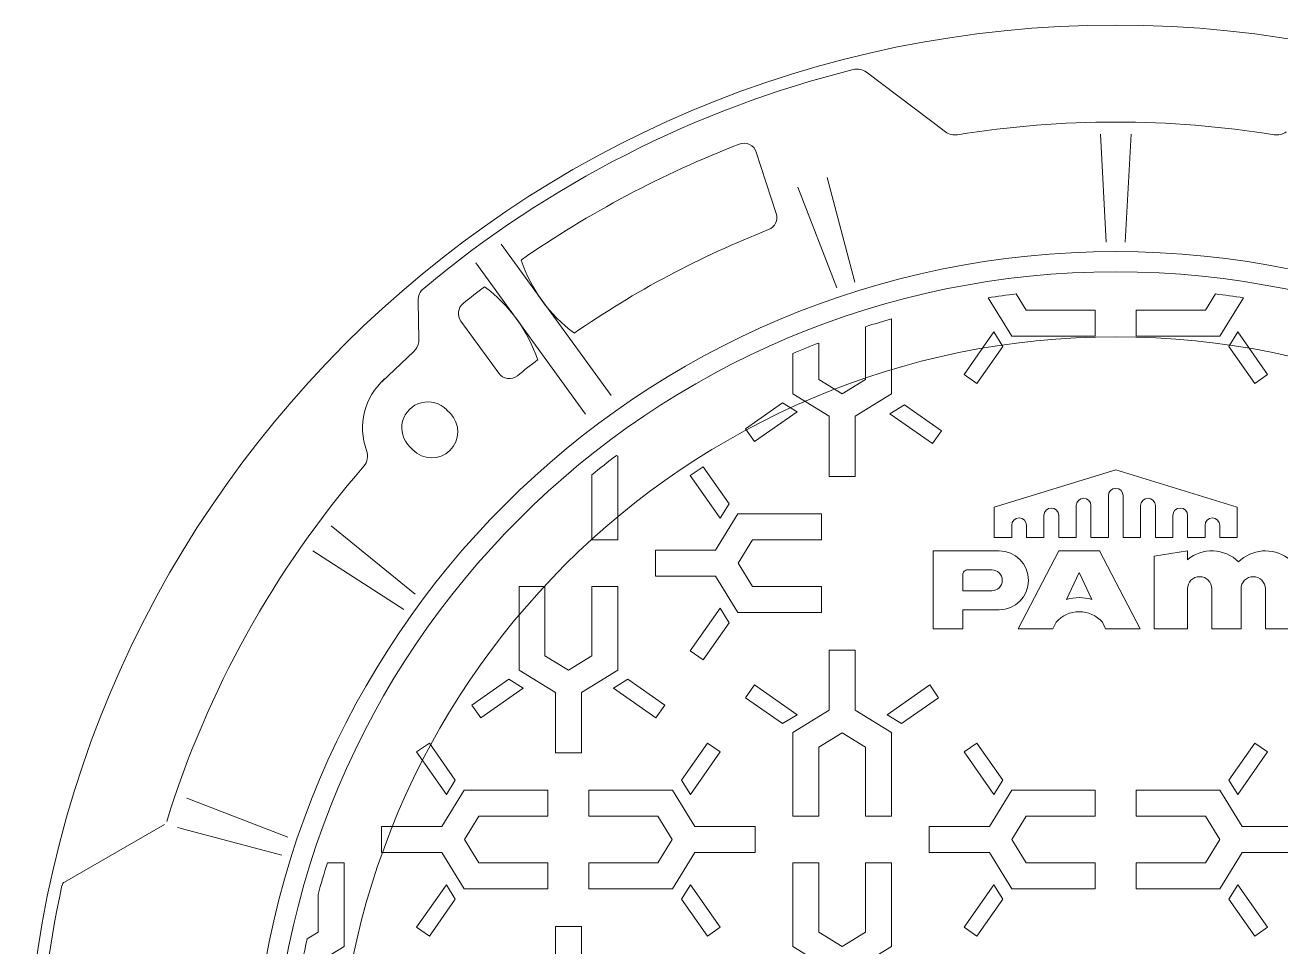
# Model space of a CAD drawing. Header units: millimetres. Extents: x -27423 to 48863, y 100 to 694.
# Drawn here: x 1252.645 to 1256.952, y 500.993 to 504.154 of the extents above; entities that cross this region are included whole.
import ezdxf

# ---------------------------------------------------------------- set-up
doc = ezdxf.new("R2010")
doc.units = ezdxf.units.MM
doc.layers.add('SGC-Conexoes (Linhas Externas)', color=6, linetype='Continuous', lineweight=9)

# ---------------------------------------------------------------- blocks, each defined once
blk = doc.blocks.new('BB-1-LC01-N0-D0-S0', base_point=(-177731.04, -35526.77))
at = {"layer": 'SGC-Conexoes (Linhas Externas)'}
for p, q in [((-177796.6, -35147.85), (-177827.05, -35124.91)), ((-177734.68, -35190.38), (-177736.97, -35148.79)), ((-177734.68, -35190.38), (-177736.97, -35148.79)), ((-177727.4, -35190.38), (-177725.1, -35148.79)), ((-177727.4, -35190.38), (-177725.1, -35148.79)), ((-177861.81, -35179.3), (-177869.48, -35155.71)), ((-177831.52, -35205.72), (-177842.19, -35165.46)), ((-177838.45, -35207.97), (-177853.48, -35169.12)), ((-177967.75, -35191.15), (-177925.4, -35249.44)), ((-177977.53, -35198.25), (-177935.18, -35256.54)), ((-177999.45, -35227.94), (-177999.71, -35212.88)), ((-177780.22, -35211.77), (-177771.13, -35226.57)), ((-177769.41, -35210.27), (-177765.54, -35216.57)), ((-177692.67, -35210.27), (-177696.54, -35216.57)), ((-177681.85, -35211.77), (-177690.94, -35226.57)), ((-177738.94, -35216.57), (-177765.54, -35216.57)), ((-177738.94, -35226.57), (-177738.94, -35216.57)), ((-177738.94, -35216.57), (-177738.94, -35218.07)), ((-177723.14, -35216.57), (-177696.54, -35216.57)), ((-177723.14, -35226.57), (-177723.14, -35216.57)), ((-177723.14, -35216.57), (-177723.14, -35218.07)), ((-177968.67, -35240.8), (-177983.25, -35220.74)), ((-177827.44, -35222.88), (-177827.44, -35243.17)), ((-177817.44, -35219.88), (-177817.44, -35248.76)), ((-177738.94, -35226.57), (-177738.94, -35221.57)), ((-177723.14, -35226.57), (-177723.14, -35221.57)), ((-177778.01, -35224.92), (-177789.48, -35241.3)), ((-177778.01, -35224.92), (-177774.58, -35230.49)), ((-177738.94, -35226.57), (-177771.13, -35226.57)), ((-177738.94, -35226.57), (-177738.94, -35225.07)), ((-177738.94, -35226.57), (-177738.94, -35226.57)), ((-177723.14, -35226.57), (-177723.14, -35225.07)), ((-177723.14, -35226.57), (-177690.94, -35226.57)), ((-177723.14, -35226.57), (-177723.14, -35226.57)), ((-177684.06, -35224.92), (-177687.49, -35230.49)), ((-177684.06, -35224.92), (-177672.59, -35241.3)), ((-178013.72, -35244.08), (-178001.35, -35232.45)), ((-177855.44, -35233.22), (-177855.44, -35248.76)), ((-177845.44, -35229.18), (-177845.44, -35243.17)), ((-177845.44, -35229.18), (-177845.44, -35241.26)), ((-177774.58, -35230.49), (-177784.56, -35244.74)), ((-177687.49, -35230.49), (-177677.51, -35244.74)), ((-177836.44, -35248.7), (-177845.44, -35243.17)), ((-177836.44, -35248.7), (-177827.44, -35243.17)), ((-177789.48, -35241.3), (-177784.56, -35244.74)), ((-177672.59, -35241.3), (-177677.51, -35244.74)), ((-177859.36, -35252.21), (-177873.61, -35262.19)), ((-177853.79, -35255.64), (-177859.36, -35252.21)), ((-177841.44, -35257.36), (-177855.44, -35248.76)), ((-177831.44, -35257.36), (-177817.44, -35248.76)), ((-177987.28, -35256.28), (-177988.71, -35254.86)), ((-177853.79, -35255.64), (-177870.17, -35267.11)), ((-177841.44, -35280.57), (-177841.44, -35257.36)), ((-177831.44, -35280.57), (-177831.44, -35257.36)), ((-177818.01, -35256.39), (-177812.44, -35252.97)), ((-177818.01, -35256.39), (-177812.44, -35252.97)), ((-177818.01, -35256.39), (-177801.63, -35267.86)), ((-177812.44, -35252.97), (-177798.19, -35262.94)), ((-177870.17, -35267.11), (-177873.61, -35262.19)), ((-177801.63, -35267.86), (-177798.19, -35262.94)), ((-178001.52, -35270.52), (-178002.95, -35269.1)), ((-177923.33, -35272.47), (-177922.84, -35272.77)), ((-177922.84, -35304.97), (-177922.84, -35272.77)), ((-177894.88, -35280.23), (-177889.96, -35276.79)), ((-177879.98, -35291.04), (-177889.96, -35276.79)), ((-177932.84, -35304.97), (-177932.84, -35279.95)), ((-177932.84, -35304.97), (-177932.84, -35280.27)), ((-177883.41, -35296.61), (-177894.88, -35280.23)), ((-177836.44, -35280.57), (-177841.44, -35280.57)), ((-177831.44, -35280.57), (-177841.44, -35280.57)), ((-177841.44, -35280.57), (-177839.94, -35280.57)), ((-177841.44, -35280.57), (-177839.94, -35280.57)), ((-177836.44, -35280.57), (-177831.44, -35280.57)), ((-177883.41, -35296.61), (-177879.98, -35291.04)), ((-177885.13, -35308.97), (-177876.53, -35294.97)), ((-177844.34, -35294.97), (-177876.53, -35294.97)), ((-177844.34, -35304.97), (-177844.34, -35294.97)), ((-178000.9, -35325.9), (-178033.2, -35299.6)), ((-177844.34, -35299.97), (-177844.34, -35296.47)), ((-177844.34, -35299.97), (-177844.34, -35300.55)), ((-177844.34, -35299.97), (-177844.34, -35300.55)), ((-177844.34, -35299.97), (-177844.34, -35300.55)), ((-177932.84, -35304.97), (-177922.84, -35304.97)), ((-177932.84, -35304.97), (-177931.59, -35304.97)), ((-177932.84, -35304.97), (-177930.34, -35304.97)), ((-177927.84, -35304.97), (-177932.84, -35304.97)), ((-177927.84, -35304.97), (-177931.34, -35304.97)), ((-177927.84, -35304.97), (-177930.34, -35304.97)), ((-177927.84, -35304.97), (-177924.34, -35304.97)), ((-177922.84, -35304.97), (-177924.34, -35304.97)), ((-177922.84, -35304.97), (-177922.84, -35304.97)), ((-177922.84, -35304.97), (-177922.84, -35304.97)), ((-177876.47, -35313.97), (-177870.94, -35304.97)), ((-177844.34, -35304.97), (-177870.94, -35304.97)), ((-177852.75, -35304.97), (-177869.03, -35304.97)), ((-178005.18, -35331.79), (-178040.18, -35309.2)), ((-177908.34, -35308.97), (-177885.13, -35308.97)), ((-177908.34, -35313.97), (-177908.34, -35308.97)), ((-177908.34, -35308.97), (-177908.34, -35310.47)), ((-177908.34, -35308.97), (-177908.34, -35310.47)), ((-177908.34, -35318.97), (-177908.34, -35308.97)), ((-177908.34, -35313.97), (-177908.34, -35318.97)), ((-177876.47, -35313.97), (-177870.94, -35322.97)), ((-177908.34, -35318.97), (-177908.34, -35317.47)), ((-177908.34, -35318.97), (-177908.34, -35318.97)), ((-177908.34, -35318.97), (-177885.13, -35318.97)), ((-177885.13, -35318.97), (-177876.53, -35332.97)), ((-177960.84, -35322.97), (-177960.84, -35355.16)), ((-177950.84, -35322.97), (-177960.84, -35322.97)), ((-177960.84, -35322.97), (-177959.34, -35322.97)), ((-177960.84, -35322.97), (-177960.84, -35322.97)), ((-177960.84, -35322.97), (-177960.84, -35322.97)), ((-177955.84, -35322.97), (-177959.34, -35322.97)), ((-177955.84, -35322.97), (-177953.34, -35322.97)), ((-177955.84, -35322.97), (-177950.84, -35322.97)), ((-177955.84, -35322.97), (-177952.34, -35322.97)), ((-177950.84, -35322.97), (-177953.34, -35322.97)), ((-177950.84, -35322.97), (-177952.09, -35322.97)), ((-177950.84, -35322.97), (-177950.84, -35347.66)), ((-177950.84, -35322.97), (-177950.84, -35349.57)), ((-177922.84, -35322.97), (-177932.84, -35322.97)), ((-177932.84, -35322.97), (-177932.84, -35349.57)), ((-177932.84, -35322.97), (-177931.34, -35322.97)), ((-177922.84, -35322.97), (-177927.84, -35322.97)), ((-177922.84, -35322.97), (-177924.34, -35322.97)), ((-177922.84, -35322.97), (-177922.84, -35355.16)), ((-177922.84, -35322.97), (-177922.84, -35322.97)), ((-177844.34, -35322.97), (-177870.94, -35322.97)), ((-177844.34, -35322.97), (-177844.34, -35332.97)), ((-177844.34, -35325.26), (-177844.34, -35322.97)), ((-177883.41, -35331.32), (-177894.88, -35347.7)), ((-177883.41, -35331.32), (-177879.98, -35336.89)), ((-177844.34, -35332.97), (-177876.53, -35332.97)), ((-177879.98, -35336.89), (-177889.96, -35351.14)), ((-177941.84, -35355.1), (-177950.84, -35349.57)), ((-177941.84, -35355.1), (-177932.84, -35349.57)), ((-177894.88, -35347.7), (-177889.96, -35351.14)), ((-177841.44, -35347.37), (-177831.44, -35347.37)), ((-177836.44, -35347.37), (-177841.44, -35347.37)), ((-177841.44, -35347.37), (-177839.94, -35347.37)), ((-177841.44, -35347.37), (-177841.44, -35347.37)), ((-177841.44, -35347.37), (-177841.44, -35370.57)), ((-177836.44, -35347.37), (-177831.44, -35347.37)), ((-177831.44, -35347.37), (-177832.94, -35347.37)), ((-177831.44, -35347.37), (-177832.94, -35347.37)), ((-177831.44, -35347.37), (-177831.44, -35370.57)), ((-177964.76, -35358.61), (-177979.01, -35368.59)), ((-177959.19, -35362.04), (-177964.76, -35358.61)), ((-177946.84, -35363.76), (-177960.84, -35355.16)), ((-177936.84, -35363.76), (-177922.84, -35355.16)), ((-177924.48, -35362.04), (-177918.91, -35358.61)), ((-177918.91, -35358.61), (-177904.66, -35368.59)), ((-177959.19, -35362.04), (-177975.57, -35373.51)), ((-177946.84, -35386.97), (-177946.84, -35363.76)), ((-177936.84, -35386.97), (-177936.84, -35363.76)), ((-177924.48, -35362.04), (-177908.1, -35373.51)), ((-177870.17, -35360.82), (-177873.61, -35365.74)), ((-177853.79, -35372.29), (-177870.17, -35360.82)), ((-177819.08, -35372.29), (-177802.7, -35360.82)), ((-177802.7, -35360.82), (-177799.26, -35365.74)), ((-177975.57, -35373.51), (-177979.01, -35368.59)), ((-177908.1, -35373.51), (-177904.66, -35368.59)), ((-177859.36, -35375.72), (-177873.61, -35365.74)), ((-177813.51, -35375.72), (-177799.26, -35365.74)), ((-177853.79, -35372.29), (-177859.36, -35375.72)), ((-177841.44, -35370.57), (-177855.44, -35379.17)), ((-177831.44, -35370.57), (-177817.44, -35379.17)), ((-177819.08, -35372.29), (-177813.51, -35375.72)), ((-178000.28, -35386.63), (-177995.36, -35383.19)), ((-177985.38, -35397.44), (-177995.36, -35383.19)), ((-177898.29, -35397.44), (-177888.31, -35383.19)), ((-177883.39, -35386.63), (-177888.31, -35383.19)), ((-177855.44, -35411.37), (-177855.44, -35379.17)), ((-177836.44, -35379.24), (-177845.44, -35384.77)), ((-177836.44, -35379.24), (-177827.44, -35384.77)), ((-177817.44, -35411.37), (-177817.44, -35379.17)), ((-177789.48, -35386.63), (-177784.56, -35383.19)), ((-177774.58, -35397.44), (-177784.56, -35383.19)), ((-177687.49, -35397.44), (-177677.51, -35383.19)), ((-177672.59, -35386.63), (-177677.51, -35383.19)), ((-177988.81, -35403.01), (-178000.28, -35386.63)), ((-177936.84, -35386.97), (-177946.84, -35386.97)), ((-177946.84, -35386.97), (-177945.34, -35386.97)), ((-177946.84, -35386.97), (-177945.34, -35386.97)), ((-177941.84, -35386.97), (-177946.84, -35386.97)), ((-177894.86, -35403.01), (-177883.39, -35386.63)), ((-177845.44, -35411.37), (-177845.44, -35384.77)), ((-177827.44, -35411.37), (-177827.44, -35384.77)), ((-177827.44, -35411.37), (-177827.44, -35386.67)), ((-177778.01, -35403.01), (-177789.48, -35386.63)), ((-177684.06, -35403.01), (-177672.59, -35386.63)), ((-177988.81, -35403.01), (-177985.38, -35397.44)), ((-177894.86, -35403.01), (-177898.29, -35397.44)), ((-177778.01, -35403.01), (-177774.58, -35397.44)), ((-177684.06, -35403.01), (-177687.49, -35397.44)), ((-177990.53, -35415.37), (-177981.93, -35401.37)), ((-177949.74, -35401.37), (-177981.93, -35401.37)), ((-177949.74, -35401.37), (-177949.74, -35402.87)), ((-177949.74, -35401.37), (-177949.74, -35401.37)), ((-177949.74, -35401.37), (-177949.74, -35401.37)), ((-177949.74, -35411.37), (-177949.74, -35401.37)), ((-177933.94, -35401.37), (-177901.74, -35401.37)), ((-177933.94, -35411.37), (-177933.94, -35401.37)), ((-177933.94, -35401.37), (-177933.94, -35401.37)), ((-177933.94, -35401.37), (-177933.94, -35401.37)), ((-177933.94, -35401.37), (-177933.94, -35402.87)), ((-177893.14, -35415.37), (-177901.74, -35401.37)), ((-177779.73, -35415.37), (-177771.13, -35401.37)), ((-177738.94, -35401.37), (-177771.13, -35401.37)), ((-177738.94, -35411.37), (-177738.94, -35401.37)), ((-177738.94, -35401.37), (-177738.94, -35401.37)), ((-177738.94, -35401.37), (-177738.94, -35401.37)), ((-177738.94, -35401.37), (-177738.94, -35402.87)), ((-177723.14, -35401.37), (-177690.94, -35401.37)), ((-177723.14, -35401.37), (-177723.14, -35402.87)), ((-177723.14, -35401.37), (-177723.14, -35401.37)), ((-177723.14, -35401.37), (-177723.14, -35401.37)), ((-177723.14, -35411.37), (-177723.14, -35401.37)), ((-177682.34, -35415.37), (-177690.94, -35401.37)), ((-178049.88, -35419.49), (-178088.73, -35404.46)), ((-177949.74, -35406.37), (-177949.74, -35402.87)), ((-177949.74, -35406.37), (-177949.74, -35411.37)), ((-177949.74, -35406.37), (-177949.74, -35408.87)), ((-177949.74, -35406.37), (-177949.74, -35409.87)), ((-177933.94, -35406.37), (-177933.94, -35402.87)), ((-177933.94, -35406.37), (-177933.94, -35407.31)), ((-177933.94, -35406.37), (-177933.94, -35407.31)), ((-177933.94, -35406.37), (-177933.94, -35407.31)), ((-177738.94, -35406.37), (-177738.94, -35402.87)), ((-177738.94, -35406.37), (-177738.94, -35409.87)), ((-177738.94, -35406.37), (-177738.94, -35408.87)), ((-177738.94, -35406.37), (-177738.94, -35411.37)), ((-177723.14, -35406.37), (-177723.14, -35402.87)), ((-177723.14, -35406.37), (-177723.14, -35411.37)), ((-177723.14, -35406.37), (-177723.14, -35408.87)), ((-177723.14, -35406.37), (-177723.14, -35409.87)), ((-177981.87, -35420.37), (-177976.34, -35411.37)), ((-177949.74, -35411.37), (-177976.34, -35411.37)), ((-177949.74, -35411.37), (-177974.43, -35411.37)), ((-177949.74, -35411.37), (-177949.74, -35408.87)), ((-177949.74, -35411.37), (-177949.74, -35410.12)), ((-177933.94, -35411.37), (-177909.24, -35411.37)), ((-177926.92, -35411.37), (-177907.34, -35411.37)), ((-177901.81, -35420.37), (-177907.34, -35411.37)), ((-177855.44, -35411.37), (-177845.44, -35411.37)), ((-177855.44, -35411.37), (-177850.44, -35411.37)), ((-177845.44, -35411.37), (-177846.94, -35411.37)), ((-177827.44, -35411.37), (-177826.19, -35411.37)), ((-177827.44, -35411.37), (-177824.94, -35411.37)), ((-177822.44, -35411.37), (-177827.44, -35411.37)), ((-177827.44, -35411.37), (-177817.44, -35411.37)), ((-177822.44, -35411.37), (-177825.94, -35411.37)), ((-177822.44, -35411.37), (-177824.94, -35411.37)), ((-177822.44, -35411.37), (-177818.94, -35411.37)), ((-177817.44, -35411.37), (-177818.94, -35411.37)), ((-177817.44, -35411.37), (-177817.44, -35411.37)), ((-177817.44, -35411.37), (-177817.44, -35411.37)), ((-177771.07, -35420.37), (-177765.54, -35411.37)), ((-177738.94, -35411.37), (-177765.54, -35411.37)), ((-177738.94, -35411.37), (-177763.63, -35411.37)), ((-177738.94, -35411.37), (-177738.94, -35408.87)), ((-177738.94, -35411.37), (-177738.94, -35410.12)), ((-177723.14, -35411.37), (-177723.14, -35408.87)), ((-177723.14, -35411.37), (-177723.14, -35410.12)), ((-177723.14, -35411.37), (-177698.44, -35411.37)), ((-177723.14, -35411.37), (-177696.54, -35411.37)), ((-177691.01, -35420.37), (-177696.54, -35411.37)), ((-178135.87, -35436.7), (-178097.42, -35414.5)), ((-178052.13, -35426.42), (-178092.39, -35415.75)), ((-178013.74, -35415.37), (-177990.53, -35415.37)), ((-178013.74, -35415.37), (-178013.74, -35416.87)), ((-178013.74, -35415.37), (-178013.74, -35416.87)), ((-178013.74, -35420.37), (-178013.74, -35415.37)), ((-177869.94, -35415.37), (-177893.14, -35415.37)), ((-177869.94, -35420.37), (-177869.94, -35415.37)), ((-177869.94, -35415.37), (-177869.94, -35416.87)), ((-177869.94, -35415.37), (-177869.94, -35416.87)), ((-177802.94, -35415.37), (-177779.73, -35415.37)), ((-177802.94, -35420.37), (-177802.94, -35415.37)), ((-177802.94, -35415.37), (-177802.94, -35416.87)), ((-177802.94, -35415.37), (-177802.94, -35416.87)), ((-177659.14, -35415.37), (-177682.34, -35415.37)), ((-178013.74, -35420.37), (-178013.74, -35425.37)), ((-177981.87, -35420.37), (-177976.34, -35429.37)), ((-177901.81, -35420.37), (-177907.34, -35429.37)), ((-177869.94, -35420.37), (-177869.94, -35425.37)), ((-177802.94, -35420.37), (-177802.94, -35425.37)), ((-177771.07, -35420.37), (-177765.54, -35429.37)), ((-177691.01, -35420.37), (-177696.54, -35429.37)), ((-178013.74, -35425.37), (-178013.74, -35423.87)), ((-178013.74, -35425.37), (-177990.53, -35425.37)), ((-178013.74, -35425.37), (-178013.74, -35425.37)), ((-177990.53, -35425.37), (-177981.93, -35439.37)), ((-177893.14, -35425.37), (-177901.74, -35439.37)), ((-177869.94, -35425.37), (-177893.14, -35425.37)), ((-177869.94, -35425.37), (-177869.94, -35423.87)), ((-177869.94, -35425.37), (-177869.94, -35425.37)), ((-177802.94, -35425.37), (-177802.94, -35423.87)), ((-177802.94, -35425.37), (-177779.73, -35425.37)), ((-177802.94, -35425.37), (-177802.94, -35425.37)), ((-177779.73, -35425.37), (-177771.13, -35439.37)), ((-177682.34, -35425.37), (-177690.94, -35439.37)), ((-177659.14, -35425.37), (-177682.34, -35425.37)), ((-178028.24, -35429.37), (-178034.61, -35429.37)), ((-178028.24, -35429.37), (-178033.24, -35429.37)), ((-178028.24, -35429.37), (-178029.74, -35429.37)), ((-178028.24, -35429.37), (-178028.24, -35461.56)), ((-178028.24, -35429.37), (-178028.24, -35429.37)), ((-177949.74, -35429.37), (-177976.34, -35429.37)), ((-177949.74, -35429.37), (-177949.74, -35430.87)), ((-177949.74, -35439.37), (-177949.74, -35429.37)), ((-177933.94, -35429.37), (-177907.34, -35429.37)), ((-177933.94, -35439.37), (-177933.94, -35429.37)), ((-177933.94, -35429.37), (-177933.94, -35430.87)), ((-177855.44, -35429.37), (-177855.44, -35461.56)), ((-177855.44, -35429.37), (-177850.44, -35429.37)), ((-177855.44, -35429.37), (-177845.44, -35429.37)), ((-177855.44, -35429.37), (-177855.44, -35429.37)), ((-177855.44, -35429.37), (-177853.94, -35429.37)), ((-177845.44, -35429.37), (-177846.94, -35429.37)), ((-177845.44, -35429.37), (-177845.44, -35455.97)), ((-177827.44, -35429.37), (-177827.44, -35454.06)), ((-177827.44, -35429.37), (-177827.44, -35455.97)), ((-177827.44, -35429.37), (-177817.44, -35429.37)), ((-177822.44, -35429.37), (-177827.44, -35429.37)), ((-177827.44, -35429.37), (-177824.94, -35429.37)), ((-177827.44, -35429.37), (-177826.19, -35429.37)), ((-177822.44, -35429.37), (-177825.94, -35429.37)), ((-177822.44, -35429.37), (-177824.94, -35429.37)), ((-177822.44, -35429.37), (-177818.94, -35429.37)), ((-177817.44, -35429.37), (-177818.94, -35429.37)), ((-177817.44, -35429.37), (-177817.44, -35461.56)), ((-177817.44, -35429.37), (-177817.44, -35429.37)), ((-177817.44, -35429.37), (-177817.44, -35429.37)), ((-177738.94, -35429.37), (-177765.54, -35429.37)), ((-177738.94, -35429.37), (-177738.94, -35430.87)), ((-177738.94, -35439.37), (-177738.94, -35429.37)), ((-177723.14, -35429.37), (-177696.54, -35429.37)), ((-177723.14, -35439.37), (-177723.14, -35429.37)), ((-177723.14, -35429.37), (-177723.14, -35430.87)), ((-177949.74, -35439.37), (-177949.74, -35434.37)), ((-177933.94, -35439.37), (-177933.94, -35434.37)), ((-177738.94, -35439.37), (-177738.94, -35434.37)), ((-177723.14, -35439.37), (-177723.14, -35434.37)), ((-178038.24, -35441.5), (-178038.24, -35455.97)), ((-177988.81, -35437.72), (-178000.28, -35454.1)), ((-177988.81, -35437.72), (-177985.38, -35443.29)), ((-177949.74, -35439.37), (-177981.93, -35439.37)), ((-177949.74, -35439.37), (-177949.74, -35437.87)), ((-177949.74, -35439.37), (-177949.74, -35439.37)), ((-177933.94, -35439.37), (-177933.94, -35437.87)), ((-177933.94, -35439.37), (-177901.74, -35439.37)), ((-177933.94, -35439.37), (-177933.94, -35439.37)), ((-177894.86, -35437.72), (-177898.29, -35443.29)), ((-177894.86, -35437.72), (-177883.39, -35454.1)), ((-177778.01, -35437.72), (-177789.48, -35454.1)), ((-177778.01, -35437.72), (-177774.58, -35443.29)), ((-177738.94, -35439.37), (-177771.13, -35439.37)), ((-177738.94, -35439.37), (-177738.94, -35437.87)), ((-177738.94, -35439.37), (-177738.94, -35439.37)), ((-177723.14, -35439.37), (-177723.14, -35437.87)), ((-177723.14, -35439.37), (-177690.94, -35439.37)), ((-177723.14, -35439.37), (-177723.14, -35439.37)), ((-177684.06, -35437.72), (-177687.49, -35443.29)), ((-177684.06, -35437.72), (-177672.59, -35454.1)), ((-177985.38, -35443.29), (-177995.36, -35457.54)), ((-177898.29, -35443.29), (-177888.31, -35457.54)), ((-177774.58, -35443.29), (-177784.56, -35457.54)), ((-177687.49, -35443.29), (-177677.51, -35457.54)), ((-178042.47, -35458.57), (-178038.24, -35455.97)), ((-178000.28, -35454.1), (-177995.36, -35457.54)), ((-177946.84, -35453.77), (-177946.84, -35476.97)), ((-177936.84, -35453.77), (-177946.84, -35453.77)), ((-177941.84, -35453.77), (-177946.84, -35453.77)), ((-177946.84, -35453.77), (-177945.34, -35453.77)), ((-177946.84, -35453.77), (-177945.34, -35453.77)), ((-177941.84, -35453.77), (-177936.84, -35453.77)), ((-177936.84, -35453.77), (-177936.84, -35476.97)), ((-177883.39, -35454.1), (-177888.31, -35457.54)), ((-177836.44, -35461.5), (-177845.44, -35455.97)), ((-177836.44, -35461.5), (-177827.44, -35455.97)), ((-177789.48, -35454.1), (-177784.56, -35457.54)), ((-177672.59, -35454.1), (-177677.51, -35457.54)), ((-178042.24, -35470.16), (-178028.24, -35461.56)), ((-177841.44, -35470.16), (-177855.44, -35461.56)), ((-177831.44, -35470.16), (-177817.44, -35461.56))]:
    blk.add_line(p, q, dxfattribs=at)
for points in [[(-177733.88, -35287.98), (-177733.88, -35304.06), (-177740.6, -35304.06), (-177740.6, -35291.78, 1), (-177746.28, -35291.78), (-177746.28, -35304.06), (-177753, -35304.06), (-177753, -35295.57, 1), (-177758.69, -35295.57), (-177758.69, -35304.06), (-177765.41, -35304.06), (-177765.41, -35299.36, 1), (-177771.1, -35299.36), (-177771.1, -35304.06), (-177777.82, -35304.06), (-177777.82, -35292.31), (-177731.04, -35278.01), (-177684.26, -35292.31), (-177684.26, -35304.06), (-177690.98, -35304.06), (-177690.98, -35299.36, 1), (-177696.66, -35299.36), (-177696.66, -35304.06), (-177703.38, -35304.06), (-177703.38, -35295.57, 1), (-177709.07, -35295.57), (-177709.07, -35304.06), (-177715.79, -35304.06), (-177715.79, -35291.78, 1), (-177721.47, -35291.78), (-177721.47, -35304.06), (-177728.19, -35304.06), (-177728.19, -35287.98, 1)], [(-177775.98, -35309.19), (-177801.41, -35309.19), (-177801.41, -35339.21), (-177789.96, -35339.21), (-177789.96, -35331.9), (-177775.98, -35331.9, 1)], [(-177736.19, -35336.62), (-177734.98, -35339.21), (-177721.65, -35339.21), (-177737.28, -35309.19), (-177752.94, -35309.19), (-177768.57, -35339.21), (-177755.24, -35339.21), (-177754.03, -35336.62, -0.445006)], [(-177673.43, -35339.21), (-177660.67, -35339.21), (-177660.67, -35320.17, 0.241531), (-177664.89, -35311.94, 0.366568), (-177683.75, -35313.45, 0.387414), (-177703.45, -35312.59), (-177703.45, -35309.19), (-177716.21, -35311.21), (-177716.21, -35339.21), (-177703.45, -35339.21), (-177703.45, -35323.83, -1), (-177694.07, -35323.83), (-177694.07, -35339.21), (-177682.81, -35339.21), (-177682.81, -35323.83, -1), (-177673.43, -35323.83)], [(-177778.79, -35324.58), (-177789.96, -35324.58), (-177789.96, -35318.38, -0.414214), (-177788.08, -35316.51), (-177778.79, -35316.51, -1)], [(-177740.26, -35327.89), (-177745.11, -35317.48), (-177749.96, -35327.89, -0.141872)]]:
    blk.add_lwpolyline(points, format="xyb", close=True, dxfattribs=at)
for radius in [420, 332.79, 325, 300]:
    blk.add_circle((-177731.04, -35526.77), radius, dxfattribs=at)
for centre, radius, start, end in [((-177731.04, -35526.77), 415.39, 104.0895, 129.9105), ((-177830.69, -35129.74), 6.04, 53, 104.0895), ((-177731.04, -35526.77), 382.66, 90, 99.1676), ((-177731.04, -35526.77), 382.66, 80.8324, 90), ((-177792.97, -35143.03), 6.04, 233, 279.1676), ((-177669.11, -35143.03), 6.04, 260.8324, 307), ((-177731.04, -35526.77), 401.29, 111.1824, 124.7919), ((-177874.23, -35157.25), 5, 18, 111.1824), ((-177866.56, -35180.85), 5, 291.3948, 18), ((-177731.04, -35526.77), 366.52, 111.3948, 124.6832), ((-177905.22, -35178.97), 57.75, 198.416, 233.584), ((-177993.67, -35212.78), 6.04, 129.9105, 181), ((-177731.04, -35526.77), 401.29, 127.2874, 128.7724), ((-178008.44, -35253.96), 57.75, 18.416, 53.584), ((-177979.2, -35217.8), 5, 128.7724, 216), ((-177731.04, -35526.77), 318.81, 96.9125, 98.8749), ((-177731.04, -35526.77), 318.81, 81.1251, 83.0875), ((-177731.04, -35526.77), 318.81, 105.724, 107.6), ((-178005.49, -35228.04), 6.04, 313.2339, 1), ((-177731.04, -35526.77), 318.81, 111.0283, 112.9667), ((-177731.04, -35526.77), 366.52, 127.4043, 128.9574), ((-177995.92, -35261.88), 25.18, 131.4678, 200.2636), ((-177964.63, -35237.87), 5, 216, 308.9574), ((-177995.92, -35261.88), 10.07, 44.2299, 225.7701), ((-177994.5, -35263.31), 10.07, 224.2263, 44.2257), ((-178025.21, -35272.69), 6.04, 319.183, 20.2636), ((-177731.04, -35526.77), 382.66, 139.183, 162.7594), ((-177731.04, -35526.77), 318.81, 127.0957, 129.2696), ((-177731.04, -35526.77), 318.81, 162.2113, 164.4872), ((-177731.04, -35526.77), 415.39, 167.6628, 188.9547), ((-178134.86, -35438.44), 2.01, 120, 167.6628), ((-177731.04, -35526.77), 318.81, 167.6486, 173.9865)]:
    blk.add_arc(centre, radius, start, end, dxfattribs=at)

msp = doc.modelspace()

# ---------------------------------------------------------------- block references
at = {"layer": 'SGC-Conexoes (Linhas Externas)', "xscale": 0.008906250000000001, "yscale": 0.008906250000000001, "zscale": 0.008906250000000001}
msp.add_blockref('BB-1-LC01-N0-D0-S0', (1256.3856, 500.4133), dxfattribs=at)

doc.saveas('drawing.dxf')
